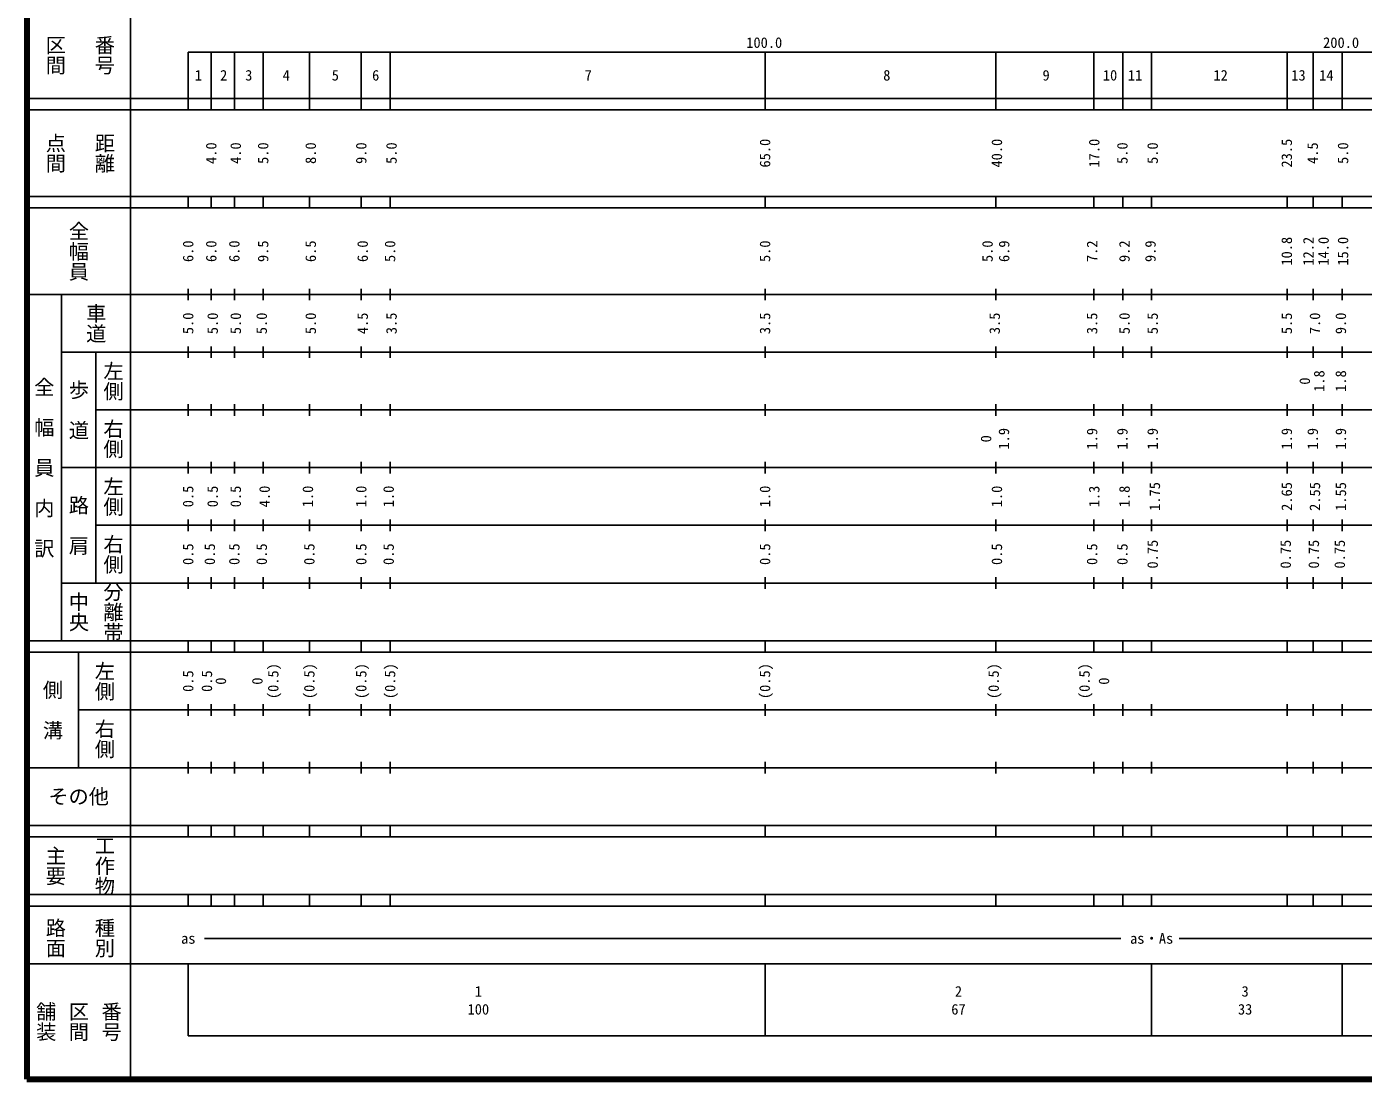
# Model space of a CAD drawing. Units: millimetres on the paper, enlarged 1000 times. Extents: x 40000 to 680000, y 20000 to 380000.
# Drawn here: x 40000 to 271685, y 20000 to 202409 of the extents above; entities that cross this region are included whole.
import ezdxf
from ezdxf.enums import TextEntityAlignment as Align

# ---------------------------------------------------------------- set-up
doc = ezdxf.new("R2010")
doc.units = ezdxf.units.MM
doc.header["$LTSCALE"] = 1000
doc.layers.add('M-TTL', color=2, linetype='Continuous', lineweight=140)
doc.layers.add('M-TTL-BAND', color=7, linetype='Continuous', lineweight=25)
doc.styles.add('@ＭＳ ゴシック', font='')
doc.styles.add('ＭＳ ゴシック', font='')
doc.styles.get('@ＭＳ ゴシック').set_extended_font_data('@MS Gothic')
doc.styles.get('ＭＳ ゴシック').set_extended_font_data('MS Gothic')

msp = doc.modelspace()

# ---------------------------------------------------------------- linework, layer by layer
at = {"layer": 'M-TTL'}
for p, q in [((40000, 380000), (40000, 20000)), ((40000, 20000), (680000, 20000))]:
    msp.add_line(p, q, dxfattribs=at)
at = {"layer": 'M-TTL-BAND'}
for p, q in [((58000, 370000), (58000, 20000)), ((68000, 198000), (579000, 198000)), ((68000, 198000), (68000, 188000)), ((72000, 198000), (72000, 188000)), ((76000, 198000), (76000, 188000)), ((81000, 198000), (81000, 188000)), ((89000, 198000), (89000, 188000)), ((98000, 198000), (98000, 188000)), ((103000, 198000), (103000, 188000)), ((168000, 198000), (168000, 188000)), ((208000, 198000), (208000, 188000)), ((225000, 198000), (225000, 188000)), ((230000, 198000), (230000, 188000)), ((235000, 198000), (235000, 188000)), ((258500, 198000), (258500, 188000)), ((263000, 198000), (263000, 188000)), ((268000, 198000), (268000, 188000)), ((40000, 190000), (579000, 190000)), ((40000, 188000), (579000, 188000)), ((40000, 173000), (579000, 173000)), ((68000, 171000), (68000, 173000)), ((72000, 173000), (72000, 171000)), ((76000, 173000), (76000, 171000)), ((81000, 173000), (81000, 171000)), ((89000, 173000), (89000, 171000)), ((98000, 173000), (98000, 171000)), ((103000, 173000), (103000, 171000)), ((168000, 171000), (168000, 173000)), ((208000, 173000), (208000, 171000)), ((225000, 173000), (225000, 171000)), ((230000, 173000), (230000, 171000)), ((235000, 173000), (235000, 171000)), ((258500, 173000), (258500, 171000)), ((263000, 173000), (263000, 171000)), ((268000, 173000), (268000, 171000)), ((40000, 171000), (579000, 171000)), ((40000, 156000), (579000, 156000)), ((46000, 96000), (46000, 156000)), ((68000, 155000), (68000, 157000)), ((72000, 157000), (72000, 155000)), ((76000, 157000), (76000, 155000)), ((81000, 157000), (81000, 155000)), ((89000, 157000), (89000, 155000)), ((98000, 157000), (98000, 155000)), ((103000, 157000), (103000, 155000)), ((168000, 155000), (168000, 157000)), ((208000, 157000), (208000, 155000)), ((225000, 157000), (225000, 155000)), ((230000, 157000), (230000, 155000)), ((235000, 157000), (235000, 155000)), ((258500, 157000), (258500, 155000)), ((263000, 157000), (263000, 155000)), ((268000, 157000), (268000, 155000)), ((46000, 146000), (579000, 146000)), ((52000, 146000), (52000, 106000)), ((68000, 145000), (68000, 147000)), ((72000, 147000), (72000, 145000)), ((76000, 147000), (76000, 145000)), ((81000, 147000), (81000, 145000)), ((89000, 147000), (89000, 145000)), ((98000, 147000), (98000, 145000)), ((103000, 147000), (103000, 145000)), ((168000, 145000), (168000, 147000)), ((208000, 147000), (208000, 145000)), ((225000, 147000), (225000, 145000)), ((230000, 147000), (230000, 145000)), ((235000, 147000), (235000, 145000)), ((258500, 147000), (258500, 145000)), ((263000, 147000), (263000, 145000)), ((268000, 147000), (268000, 145000)), ((68000, 135000), (68000, 137000)), ((72000, 137000), (72000, 135000)), ((76000, 137000), (76000, 135000)), ((81000, 137000), (81000, 135000)), ((89000, 137000), (89000, 135000)), ((98000, 137000), (98000, 135000)), ((103000, 137000), (103000, 135000)), ((168000, 135000), (168000, 137000)), ((208000, 137000), (208000, 135000)), ((225000, 137000), (225000, 135000)), ((230000, 137000), (230000, 135000)), ((235000, 137000), (235000, 135000)), ((258500, 137000), (258500, 135000)), ((263000, 137000), (263000, 135000)), ((268000, 137000), (268000, 135000)), ((52000, 136000), (579000, 136000)), ((46000, 126000), (579000, 126000)), ((68000, 125000), (68000, 127000)), ((72000, 127000), (72000, 125000)), ((76000, 127000), (76000, 125000)), ((81000, 127000), (81000, 125000)), ((89000, 127000), (89000, 125000)), ((98000, 127000), (98000, 125000)), ((103000, 127000), (103000, 125000)), ((168000, 125000), (168000, 127000)), ((208000, 127000), (208000, 125000)), ((225000, 127000), (225000, 125000)), ((230000, 127000), (230000, 125000)), ((235000, 127000), (235000, 125000)), ((258500, 127000), (258500, 125000)), ((263000, 127000), (263000, 125000)), ((268000, 127000), (268000, 125000)), ((52000, 116000), (579000, 116000)), ((68000, 115000), (68000, 117000)), ((72000, 117000), (72000, 115000)), ((76000, 117000), (76000, 115000)), ((81000, 117000), (81000, 115000)), ((89000, 117000), (89000, 115000)), ((98000, 117000), (98000, 115000)), ((103000, 117000), (103000, 115000)), ((168000, 115000), (168000, 117000)), ((208000, 117000), (208000, 115000)), ((225000, 117000), (225000, 115000)), ((230000, 117000), (230000, 115000)), ((235000, 117000), (235000, 115000)), ((258500, 117000), (258500, 115000)), ((263000, 117000), (263000, 115000)), ((268000, 117000), (268000, 115000)), ((68000, 105000), (68000, 107000)), ((72000, 107000), (72000, 105000)), ((76000, 107000), (76000, 105000)), ((81000, 107000), (81000, 105000)), ((89000, 107000), (89000, 105000)), ((98000, 107000), (98000, 105000)), ((103000, 107000), (103000, 105000)), ((168000, 105000), (168000, 107000)), ((208000, 107000), (208000, 105000)), ((225000, 107000), (225000, 105000)), ((230000, 107000), (230000, 105000)), ((235000, 107000), (235000, 105000)), ((258500, 107000), (258500, 105000)), ((263000, 107000), (263000, 105000)), ((268000, 107000), (268000, 105000)), ((46000, 106000), (579000, 106000)), ((40000, 96000), (579000, 96000)), ((68000, 94000), (68000, 96000)), ((72000, 96000), (72000, 94000)), ((76000, 96000), (76000, 94000)), ((81000, 96000), (81000, 94000)), ((89000, 96000), (89000, 94000)), ((98000, 96000), (98000, 94000)), ((103000, 96000), (103000, 94000)), ((168000, 94000), (168000, 96000)), ((208000, 96000), (208000, 94000)), ((225000, 96000), (225000, 94000)), ((230000, 96000), (230000, 94000)), ((235000, 96000), (235000, 94000)), ((258500, 96000), (258500, 94000)), ((263000, 96000), (263000, 94000)), ((268000, 96000), (268000, 94000)), ((40000, 94000), (579000, 94000)), ((49000, 94000), (49000, 74000)), ((49000, 84000), (579000, 84000)), ((68000, 83000), (68000, 85000)), ((72000, 85000), (72000, 83000)), ((76000, 85000), (76000, 83000)), ((81000, 85000), (81000, 83000)), ((89000, 85000), (89000, 83000)), ((98000, 85000), (98000, 83000)), ((103000, 85000), (103000, 83000)), ((168000, 83000), (168000, 85000)), ((208000, 85000), (208000, 83000)), ((225000, 85000), (225000, 83000)), ((230000, 85000), (230000, 83000)), ((235000, 85000), (235000, 83000)), ((258500, 85000), (258500, 83000)), ((263000, 85000), (263000, 83000)), ((268000, 85000), (268000, 83000)), ((68000, 73000), (68000, 75000)), ((72000, 75000), (72000, 73000)), ((76000, 75000), (76000, 73000)), ((81000, 75000), (81000, 73000)), ((89000, 75000), (89000, 73000)), ((98000, 75000), (98000, 73000)), ((103000, 75000), (103000, 73000)), ((168000, 73000), (168000, 75000)), ((208000, 75000), (208000, 73000)), ((225000, 75000), (225000, 73000)), ((230000, 75000), (230000, 73000)), ((235000, 75000), (235000, 73000)), ((258500, 75000), (258500, 73000)), ((263000, 75000), (263000, 73000)), ((268000, 75000), (268000, 73000)), ((40000, 74000), (579000, 74000)), ((40000, 64000), (579000, 64000)), ((68000, 62000), (68000, 64000)), ((72000, 64000), (72000, 62000)), ((76000, 64000), (76000, 62000)), ((81000, 64000), (81000, 62000)), ((89000, 64000), (89000, 62000)), ((98000, 64000), (98000, 62000)), ((103000, 64000), (103000, 62000)), ((168000, 62000), (168000, 64000)), ((208000, 64000), (208000, 62000)), ((225000, 64000), (225000, 62000)), ((230000, 64000), (230000, 62000)), ((235000, 64000), (235000, 62000)), ((258500, 64000), (258500, 62000)), ((263000, 64000), (263000, 62000)), ((268000, 64000), (268000, 62000)), ((40000, 62000), (579000, 62000)), ((40000, 52000), (579000, 52000)), ((68000, 50000), (68000, 52000)), ((72000, 52000), (72000, 50000)), ((76000, 52000), (76000, 50000)), ((81000, 52000), (81000, 50000)), ((89000, 52000), (89000, 50000)), ((98000, 52000), (98000, 50000)), ((103000, 52000), (103000, 50000)), ((168000, 50000), (168000, 52000)), ((208000, 52000), (208000, 50000)), ((225000, 52000), (225000, 50000)), ((230000, 52000), (230000, 50000)), ((235000, 52000), (235000, 50000)), ((258500, 52000), (258500, 50000)), ((263000, 52000), (263000, 50000)), ((268000, 52000), (268000, 50000)), ((40000, 50000), (579000, 50000)), ((70805, 44406), (229680, 44406)), ((239791, 44406), (565133, 44406)), ((40000, 40000), (579000, 40000)), ((68000, 40000), (68000, 27500)), ((168000, 40000), (168000, 27500)), ((235000, 40000), (235000, 27500)), ((268000, 40000), (268000, 27500)), ((68000, 27500), (579000, 27500))]:
    msp.add_line(p, q, dxfattribs=at)

# ---------------------------------------------------------------- texts
for s, height, rotation, style, p in [('区間', 2566, 270, '@ＭＳ ゴシック', (45000, 197500)), ('番号', 2566, 270, '@ＭＳ ゴシック', (53500, 197500)), ('点間', 2566, 270, '@ＭＳ ゴシック', (45000, 180500)), ('距離', 2566, 270, '@ＭＳ ゴシック', (53500, 180500)), ('4.0', 1833, 90, 'ＭＳ ゴシック', (71969, 180500)), ('4.0', 1833, 90, 'ＭＳ ゴシック', (76219, 180500)), ('5.0', 1833, 90, 'ＭＳ ゴシック', (80969, 180500)), ('8.0', 1833, 90, 'ＭＳ ゴシック', (89219, 180500)), ('9.0', 1833, 90, 'ＭＳ ゴシック', (97970, 180500)), ('5.0', 1833, 90, 'ＭＳ ゴシック', (103220, 180500)), ('65.0', 1833, 90, 'ＭＳ ゴシック', (167969, 180500)), ('40.0', 1833, 90, 'ＭＳ ゴシック', (208161, 180500)), ('17.0', 1833, 90, 'ＭＳ ゴシック', (225037, 180500)), ('5.0', 1833, 90, 'ＭＳ ゴシック', (229912, 180500)), ('5.0', 1833, 90, 'ＭＳ ゴシック', (235162, 180500)), ('23.5', 1833, 90, 'ＭＳ ゴシック', (258413, 180500)), ('4.5', 1833, 90, 'ＭＳ ゴシック', (262913, 180500)), ('5.0', 1833, 90, 'ＭＳ ゴシック', (268163, 180500)), ('全幅員', 2566, 270, '@ＭＳ ゴシック', (49000, 163500)), ('6.0', 1833, 90, 'ＭＳ ゴシック', (67969, 163500)), ('6.0', 1833, 90, 'ＭＳ ゴシック', (71969, 163500)), ('6.0', 1833, 90, 'ＭＳ ゴシック', (75969, 163500)), ('9.5', 1833, 90, 'ＭＳ ゴシック', (80969, 163500)), ('6.5', 1833, 90, 'ＭＳ ゴシック', (89219, 163500)), ('6.0', 1833, 90, 'ＭＳ ゴシック', (98220, 163500)), ('5.0', 1833, 90, 'ＭＳ ゴシック', (102970, 163500)), ('5.0', 1833, 90, 'ＭＳ ゴシック', (167969, 163500)), ('5.0', 1833, 90, 'ＭＳ ゴシック', (206536, 163500)), ('6.9', 1833, 90, 'ＭＳ ゴシック', (209422, 163500)), ('7.2', 1833, 90, 'ＭＳ ゴシック', (224662, 163500)), ('9.2', 1833, 90, 'ＭＳ ゴシック', (230287, 163500)), ('9.9', 1833, 90, 'ＭＳ ゴシック', (234787, 163500)), ('10.8', 1833, 90, 'ＭＳ ゴシック', (258413, 163500)), ('12.2', 1833, 90, 'ＭＳ ゴシック', (262163, 163500)), ('14.0', 1833, 90, 'ＭＳ ゴシック', (264788, 163500)), ('15.0', 1833, 90, 'ＭＳ ゴシック', (268163, 163500)), ('車道', 2566, 270, '@ＭＳ ゴシック', (52000, 151000)), ('5.0', 1833, 90, 'ＭＳ ゴシック', (67969, 151000)), ('5.0', 1833, 90, 'ＭＳ ゴシック', (72219, 151000)), ('5.0', 1833, 90, 'ＭＳ ゴシック', (76219, 151000)), ('5.0', 1833, 90, 'ＭＳ ゴシック', (80719, 151000)), ('5.0', 1833, 90, 'ＭＳ ゴシック', (89219, 151000)), ('4.5', 1833, 90, 'ＭＳ ゴシック', (98220, 151000)), ('3.5', 1833, 90, 'ＭＳ ゴシック', (103220, 151000)), ('3.5', 1833, 90, 'ＭＳ ゴシック', (167969, 151000)), ('3.5', 1833, 90, 'ＭＳ ゴシック', (207786, 151000)), ('3.5', 1833, 90, 'ＭＳ ゴシック', (224662, 151000)), ('5.0', 1833, 90, 'ＭＳ ゴシック', (230287, 151000)), ('5.5', 1833, 90, 'ＭＳ ゴシック', (235162, 151000)), ('5.5', 1833, 90, 'ＭＳ ゴシック', (258413, 151000)), ('7.0', 1833, 90, 'ＭＳ ゴシック', (263288, 151000)), ('9.0', 1833, 90, 'ＭＳ ゴシック', (267788, 151000)), ('左側', 2566, 270, '@ＭＳ ゴシック', (55000, 141000)), ('全\u3000幅\u3000員\u3000内\u3000訳', 2566, 270, '@ＭＳ ゴシック', (43000, 126000)), ('0', 1833, 90, 'ＭＳ ゴシック', (261538, 141000)), ('1.8', 1833, 90, 'ＭＳ ゴシック', (264038, 141000)), ('1.8', 1833, 90, 'ＭＳ ゴシック', (267788, 141000)), ('歩\u3000道', 2566, 270, '@ＭＳ ゴシック', (49000, 136000)), ('右側', 2566, 270, '@ＭＳ ゴシック', (55000, 131000)), ('1.9', 1833, 90, 'ＭＳ ゴシック', (209385, 131000)), ('1.9', 1833, 90, 'ＭＳ ゴシック', (224662, 131000)), ('1.9', 1833, 90, 'ＭＳ ゴシック', (229912, 131000)), ('1.9', 1833, 90, 'ＭＳ ゴシック', (235162, 131000)), ('1.9', 1833, 90, 'ＭＳ ゴシック', (258413, 131000)), ('1.9', 1833, 90, 'ＭＳ ゴシック', (262913, 131000)), ('1.9', 1833, 90, 'ＭＳ ゴシック', (267788, 131000)), ('0', 1833, 90, 'ＭＳ ゴシック', (206286, 131000)), ('左側', 2566, 270, '@ＭＳ ゴシック', (55000, 121000)), ('1.75', 1833, 90, 'ＭＳ ゴシック', (235537, 121000)), ('2.65', 1833, 90, 'ＭＳ ゴシック', (258413, 121000)), ('2.55', 1833, 90, 'ＭＳ ゴシック', (263288, 121000)), ('1.55', 1833, 90, 'ＭＳ ゴシック', (267788, 121000)), ('路\u3000肩', 2566, 270, '@ＭＳ ゴシック', (49000, 116000)), ('0.5', 1833, 90, 'ＭＳ ゴシック', (67969, 121000)), ('0.5', 1833, 90, 'ＭＳ ゴシック', (72219, 121000)), ('0.5', 1833, 90, 'ＭＳ ゴシック', (76219, 121000)), ('4.0', 1833, 90, 'ＭＳ ゴシック', (81219, 121000)), ('1.0', 1833, 90, 'ＭＳ ゴシック', (88719, 121000)), ('1.0', 1833, 90, 'ＭＳ ゴシック', (97970, 121000)), ('1.0', 1833, 90, 'ＭＳ ゴシック', (102720, 121000)), ('1.0', 1833, 90, 'ＭＳ ゴシック', (167969, 121000)), ('1.0', 1833, 90, 'ＭＳ ゴシック', (208161, 121000)), ('1.3', 1833, 90, 'ＭＳ ゴシック', (225037, 121000)), ('1.8', 1833, 90, 'ＭＳ ゴシック', (230287, 121000)), ('右側', 2566, 270, '@ＭＳ ゴシック', (55000, 111000)), ('0.5', 1833, 90, 'ＭＳ ゴシック', (67969, 111000)), ('0.5', 1833, 90, 'ＭＳ ゴシック', (71719, 111000)), ('0.5', 1833, 90, 'ＭＳ ゴシック', (75969, 111000)), ('0.5', 1833, 90, 'ＭＳ ゴシック', (80719, 111000)), ('0.5', 1833, 90, 'ＭＳ ゴシック', (88969, 111000)), ('0.5', 1833, 90, 'ＭＳ ゴシック', (97970, 111000)), ('0.5', 1833, 90, 'ＭＳ ゴシック', (102720, 111000)), ('0.5', 1833, 90, 'ＭＳ ゴシック', (167969, 111000)), ('0.5', 1833, 90, 'ＭＳ ゴシック', (208161, 111000)), ('0.5', 1833, 90, 'ＭＳ ゴシック', (224662, 111000)), ('0.5', 1833, 90, 'ＭＳ ゴシック', (229912, 111000)), ('0.75', 1833, 90, 'ＭＳ ゴシック', (235162, 111000)), ('0.75', 1833, 90, 'ＭＳ ゴシック', (258225, 111000)), ('0.75', 1833, 90, 'ＭＳ ゴシック', (263101, 111000)), ('0.75', 1833, 90, 'ＭＳ ゴシック', (267601, 111000)), ('中央', 2566, 270, '@ＭＳ ゴシック', (49000, 101000)), ('分離帯', 2566, 270, '@ＭＳ ゴシック', (55000, 101000)), ('左側', 2566, 270, '@ＭＳ ゴシック', (53500, 89000)), ('0.5', 1833, 90, 'ＭＳ ゴシック', (67969, 89000)), ('0.5', 1833, 90, 'ＭＳ ゴシック', (71219, 89000)), ('(0.5)', 1833, 90, 'ＭＳ ゴシック', (82719, 89000)), ('(0.5)', 1833, 90, 'ＭＳ ゴシック', (88969, 89000)), ('(0.5)', 1833, 90, 'ＭＳ ゴシック', (97970, 89000)), ('(0.5)', 1833, 90, 'ＭＳ ゴシック', (102970, 89000)), ('(0.5)', 1833, 90, 'ＭＳ ゴシック', (167969, 89000)), ('(0.5)', 1833, 90, 'ＭＳ ゴシック', (207599, 89000)), ('(0.5)', 1833, 90, 'ＭＳ ゴシック', (223349, 89000)), ('側\u3000溝', 2566, 270, '@ＭＳ ゴシック', (44500, 84000)), ('0', 1833, 90, 'ＭＳ ゴシック', (73640, 89000)), ('0', 1833, 90, 'ＭＳ ゴシック', (79960, 89000)), ('0', 1833, 90, 'ＭＳ ゴシック', (226724, 89000)), ('右側', 2566, 270, '@ＭＳ ゴシック', (53500, 79000)), ('主要', 2566, 270, '@ＭＳ ゴシック', (45000, 57000)), ('工作物', 2566, 270, '@ＭＳ ゴシック', (53500, 57000)), ('路面', 2566, 270, '@ＭＳ ゴシック', (45000, 44500)), ('種別', 2566, 270, '@ＭＳ ゴシック', (53500, 44500)), ('舗装', 2566, 270, '@ＭＳ ゴシック', (43333, 30000)), ('区間', 2566, 270, '@ＭＳ ゴシック', (49000, 30000)), ('番号', 2566, 270, '@ＭＳ ゴシック', (54667, 30000))]:
    msp.add_text(s, height=height, rotation=rotation, dxfattribs=dict(at, style=style)).set_placement(p, align=Align.MIDDLE_CENTER)
at = {"layer": 'M-TTL-BAND', "style": 'ＭＳ ゴシック'}
for s, p in [('100.0', (167844, 198195)), ('200.0', (267844, 198195))]:
    msp.add_text(s, height=1833, dxfattribs=at).set_placement(p, align=Align.BOTTOM_CENTER)
for s, height, p in [('1', 1833, (69753, 194000)), ('2', 1833, (74148, 194000)), ('3', 1833, (78494, 194000)), ('4', 1833, (84994, 194000)), ('5', 1833, (93495, 194000)), ('6', 1833, (100495, 194000)), ('7', 1833, (137347, 194000)), ('8', 1833, (189094, 194000)), ('9', 1833, (216707, 194000)), ('10', 1833, (227791, 194000)), ('11', 1833, (232125, 194000)), ('12', 1833, (246959, 194000)), ('13', 1833, (260459, 194000)), ('14', 1833, (265293, 194000)), ('その他', 2566, (49000, 69000)), ('as', 1833, (68006, 44406)), ('as・As', 1833, (235000, 44406)), ('1', 1833, (118288, 35238)), ('2', 1833, (201515, 35238)), ('3', 1833, (251209, 35238)), ('100', 1833, (118288, 32131)), ('67', 1833, (201515, 32131)), ('33', 1833, (251209, 32131))]:
    msp.add_text(s, height=height, dxfattribs=at).set_placement(p, align=Align.MIDDLE_CENTER)

doc.saveas('drawing.dxf')
